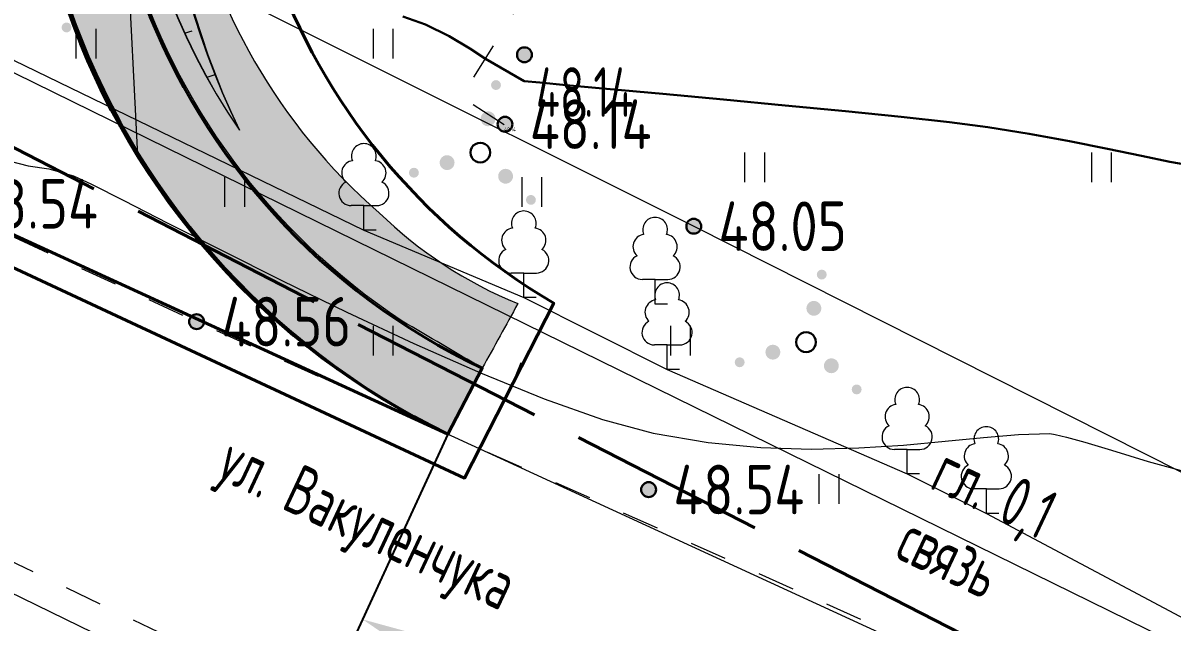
# Model space of a CAD drawing. Extents: x 1098675 to 1099684, y 381052 to 381453.
# Drawn here: x 1099168.72 to 1099191.92, y 381156.61 to 381168.72 of the extents above; entities that cross this region are included whole.
import ezdxf
from ezdxf.enums import TextEntityAlignment as Align

# ---------------------------------------------------------------- set-up
doc = ezdxf.new("R2010")
doc.units = 0
doc.header["$MEASUREMENT"] = 0
doc.set_wipeout_variables(frame=1)
doc.header["$PDMODE"] = 34
doc.header["$PDSIZE"] = -1
doc.linetypes.add('500_122_1_1', pattern=[10, 8, -2])
doc.linetypes.add('500_189_2', pattern=[3, 1.5, -1.5])
doc.layers.get('Defpoints').update_dxf_attribs({"color": 252, "linetype": 'CONTINUOUS'})
for name, color, linetype, lineweight in [('ГП', 7, 'CONTINUOUS', 20), ('ГП-ВП вар.1', 7, 'CONTINUOUS', 0), ('ГП-площади', 252, 'CONTINUOUS', 0), ('ГП_БЛАГОУСТРОЙСТВО_озеленение', 73, 'CONTINUOUS', 5), ('ГП_БЛАГОУСТРОЙСТВО_проезд', 7, 'CONTINUOUS', 40), ('ГП_ГРАНИЦА_проект работ', 12, 'МИП_Граница_работ', 40), ('ГП_ТЕКСТ_размеры', 7, 'CONTINUOUS', 5), ('Съемка', 253, 'CONTINUOUS', 20)]:
    doc.layers.add(name, color=color, linetype=linetype, lineweight=lineweight)
doc.layers.add('С_ВЫСОТА', color=252, linetype='CONTINUOUS')
doc.styles.add('TOPO_D431', font='GOST2304A.ttf')
doc.styles.add('txt', font='GOST2304A.ttf')
doc.styles.add('ГОСТ', font='GOST2304A.ttf', dxfattribs={"height": 2.5})
doc.linetypes.add('500_132_1', pattern='A,4,[3,Topography.shx,S=2.5,R=0,X=0,Y=0],4,-2', length=10)
doc.linetypes.add('g5_119_1', pattern='A,4,-1,[31,GUGK_2005.shx,S=0.1,R=0,X=0,Y=0],0.35,[31,GUGK_2005.shx,S=0.08,R=0,X=0,Y=0],3.3,[31,GUGK_2005.shx,S=0.08,R=180,X=0,Y=0],0.35,[31,GUGK_2005.shx,S=0.1,R=180,X=0,Y=0],-1', length=10)
doc.linetypes.add('ЗАБ сетка', pattern='A,2.5,["<",txt,S=1.2,R=90,X=0,Y=0],5,[">",txt,S=1.2,R=90,X=0,Y=-0.6],2.5', length=10)
doc.linetypes.add('КОНТУР', pattern='A,0,-0.5,[133,ltypeshp.shx,S=0.05,R=0,X=-0.5,Y=0],-0.5', length=1)
doc.linetypes.add('МИП_Граница_работ', pattern='A,10,-1.197667,[133,ltypeshp,S=0.35,R=0,X=0,Y=0],-0.044784,[133,ltypeshp,S=0.3,R=0,X=0,Y=0],-0.054403,[133,ltypeshp,S=0.24,R=0,X=0,Y=0],-0.071522,[133,ltypeshp,S=0.17,R=0,X=0,Y=0],-0.071361,[133,ltypeshp,S=0.1,R=0,X=0,Y=0],-1.662597,[133,ltypeshp,S=0.35,R=0,X=0,Y=0],-0.044784,[133,ltypeshp,S=0.3,R=0,X=0,Y=0],-0.054403,[133,ltypeshp,S=0.24,R=0,X=0,Y=0],-0.071522,[133,ltypeshp,S=0.17,R=0,X=0,Y=0],-0.071361,[133,ltypeshp,S=0.1,R=0,X=0,Y=0],-1.655597', length=15.000001)
doc.dimstyles.new('ISO-25', dxfattribs={"dimtxt": 1.5, "dimasz": 1.5, "dimexe": 1.25, "dimexo": 0, "dimtad": 1, "dimtxsty": 'TOPO_D431', "dimcen": 2.5, "dimazin": 0, "dimtfac": 1, "dimtmove": 0, "dimatfit": 3, "dimfxl": 1, "dimarcsym": 0})

# ---------------------------------------------------------------- blocks, each defined once
blk = doc.blocks.new('*D195')
at = {"layer": 'Defpoints', "color": 0, "linetype": 'Continuous', "lineweight": 60, "transparency": 16777216}
for p in [(1099222.661, 381303.002), (1099161.626, 381172.542), (1099158.899, 381170.684), (1099158.183, 381169.199), (1099167.214, 381166.677)]:
    blk.add_point(p, dxfattribs=at)
at = {"layer": 'ГП_ТЕКСТ_размеры', "color": 0, "linetype": 'Continuous', "lineweight": -2, "transparency": 16777216}
blk.add_arc((1099158.899, 381170.684), 3.3, 0.5443, 37.9984, dxfattribs=at)
at = {"layer": 'ГП_ТЕКСТ_размеры', "color": 0, "linetype": 'Continuous', "lineweight": 60, "transparency": 16777216}
for points in [[(1099161.342, 381172.521), (1099161.656, 381172.91), (1099160.331, 381173.656)], [(1099162.442, 381170.66), (1099161.955, 381170.769), (1099161.871, 381169.251)]]:
    blk.add_solid(points, dxfattribs=at)
at = {"layer": 'ГП_ТЕКСТ_размеры', "color": 0, "linetype": 'Continuous', "lineweight": 30, "transparency": 16777216, "insert": (1099163.479, 381172.078), "char_height": 1.5, "attachment_point": 5, "rotation": 286.9261, "style": 'TOPO_D431'}
blk.add_mtext('90,00°', dxfattribs=at)
blk = doc.blocks.new('*D196')
at = {"layer": 'Defpoints', "color": 0, "linetype": 'Continuous', "lineweight": 60, "transparency": 16777216}
for p in [(1099177.302, 381160.408), (1099175.579, 381156.668), (1099216.745, 381142.233)]:
    blk.add_point(p, dxfattribs=at)
at = {"layer": 'ГП_ТЕКСТ_размеры', "color": 0, "linetype": 'Continuous', "lineweight": -2, "transparency": 16777216}
for p, q in [((1099177.302, 381160.408), (1099175.055, 381155.532)), ((1099213.659, 381139.12), (1099176.941, 381156.04)), ((1099216.745, 381142.233), (1099214.498, 381137.357))]:
    blk.add_line(p, q, dxfattribs=at)
at = {"layer": 'ГП_ТЕКСТ_размеры', "color": 0, "linetype": 'Continuous', "lineweight": 60, "transparency": 16777216}
for points in [[(1099177.045, 381156.267), (1099176.836, 381155.813), (1099175.579, 381156.668)], [(1099213.764, 381139.347), (1099213.555, 381138.893), (1099215.021, 381138.493)]]:
    blk.add_solid(points, dxfattribs=at)
at = {"layer": 'ГП_ТЕКСТ_размеры', "color": 0, "linetype": 'Continuous', "transparency": 16777216, "insert": (1099195.923, 381148.932), "char_height": 1.5, "attachment_point": 5, "rotation": 335.2601, "style": 'TOPO_D431'}
blk.add_mtext('43,43', dxfattribs=at)
blk = doc.blocks.new('откос 7')
at = {"layer": 'ГП', "color": 7, "linetype": 'Continuous', "lineweight": 20, "elevation": 0.466}
for points in [[(1099162.826, 381303.702), (1099162.979, 381303.749)], [(1099163.278, 381302.812), (1099163.444, 381302.868)]]:
    blk.add_lwpolyline(points, dxfattribs=at)
at = {"layer": 'ГП', "color": 7, "linetype": 'Continuous', "lineweight": 20}
for centre, radius, start, end in [((1099174.633, 381309.12, 0.466), 12.997, 154.0633, 214.5948), ((1099177.796, 381308.442, -265.307), 15.397, 157.1154, 205.7999)]:
    blk.add_arc(centre, radius, start, end, dxfattribs=at)
blk = doc.blocks.new('Съемка')
at = {"layer": 'Съемка', "linetype": 'Continuous', "lineweight": -2}
h = blk.add_hatch(color=8, dxfattribs=at)
edge = h.paths.add_edge_path()
edge.add_arc((1099171.965, 381168.076), 0.1, 0, 360)
edge = h.paths.add_edge_path()
edge.add_arc((1099171.259, 381170.396), 0.1, 0, 360)
edge = h.paths.add_edge_path()
edge.add_arc((1099169.603, 381168.625), 0.1, 0, 360)
h = blk.add_hatch(color=8, dxfattribs=at)
edge = h.paths.add_edge_path()
edge.add_arc((1099171.101, 381169.714), 0.15, 0, 360)
edge = h.paths.add_edge_path()
edge.add_arc((1099170.273, 381168.829), 0.15, 0, 360)
edge = h.paths.add_edge_path()
edge.add_arc((1099171.453, 381168.554), 0.15, 0, 360)
h = blk.add_hatch(color=8, dxfattribs=at)
h.dxf.hatch_style = 1
edge = h.paths.add_edge_path()
edge.add_arc((1099178.848, 381168.073), 0.15, 0, 360)
h = blk.add_hatch(color=8, dxfattribs=at)
h.dxf.hatch_style = 1
edge = h.paths.add_edge_path()
edge.add_arc((1099178.454, 381166.67), 0.15, 0, 360)
h = blk.add_hatch(color=8, dxfattribs=at)
h.dxf.hatch_style = 1
edge = h.paths.add_edge_path()
edge.add_arc((1099178.454, 381166.67), 0.15, 0, 360)
h = blk.add_hatch(color=8, dxfattribs=at)
h.dxf.hatch_style = 1
edge = h.paths.add_edge_path()
edge.add_arc((1099178.454, 381166.67), 0.15, 0, 360)
h = blk.add_hatch(color=8, dxfattribs=at)
h.dxf.hatch_style = 1
edge = h.paths.add_edge_path()
edge.add_arc((1099182.266, 381164.61), 0.15, 0, 360)
h = blk.add_hatch(color=8, dxfattribs=at)
h.dxf.hatch_style = 1
edge = h.paths.add_edge_path()
edge.add_arc((1099172.228, 381162.682), 0.15, 0, 360)
h = blk.add_hatch(color=8, dxfattribs=at)
h.dxf.hatch_style = 1
edge = h.paths.add_edge_path()
edge.add_arc((1099181.354, 381159.29), 0.15, 0, 360)
at = {"layer": 'Съемка', "color": 8, "linetype": 'Continuous', "lineweight": 20}
for p, q in [((1099183.3, 381165.5), (1099183.3, 381166.1)), ((1099183.7, 381165.5), (1099183.7, 381166.1)), ((1099190.3, 381165.5), (1099190.3, 381166.1)), ((1099190.3, 381165.5), (1099190.3, 381166.1)), ((1099190.3, 381165.5), (1099190.3, 381166.1)), ((1099190.7, 381165.5), (1099190.7, 381166.1)), ((1099190.7, 381165.5), (1099190.7, 381166.1)), ((1099190.7, 381165.5), (1099190.7, 381166.1))]:
    blk.add_line(p, q, dxfattribs=at)
at = {"layer": 'Съемка', "color": 8, "linetype": '500_189_2', "ltscale": 0.5, "flags": 128}
blk.add_lwpolyline([(1099178.441, 381166.657), (1099177.58, 381167.215), (1099187.076, 381182.651), (1099198.563, 381201.384), (1099209.793, 381222.879), (1099218.098, 381238.769), (1099227.088, 381255.984), (1099235.393, 381271.874), (1099244.576, 381289.449), (1099266.178, 381277.596), (1099291.368, 381263.774), (1099301.75, 381258.19)], dxfattribs=at)
at = {"layer": 'Съемка', "color": 8, "flags": 128}
blk.add_lwpolyline([(1099189.453, 381160.425), (1099189.562, 381160.404), (1099189.792, 381160.35), (1099190.161, 381160.248), (1099190.698, 381160.083), (1099191.439, 381159.856), (1099192.256, 381159.638)], dxfattribs=at)
at = {"layer": 'Съемка', "color": 8, "linetype": '500_132_1', "ltscale": 0.5, "flags": 128}
blk.add_lwpolyline([(1099228.362, 381140.059), (1099211.017, 381148.004), (1099203.987, 381150.288), (1099122.506, 381190.334)], dxfattribs=at)
at = {"layer": 'Съемка', "color": 8, "lineweight": 30, "ltscale": 0.5, "flags": 128}
for points in [[(1099176.391, 381168.847), (1099176.851, 381168.687), (1099177.325, 381168.449), (1099177.745, 381168.198), (1099178.058, 381167.992)], [(1099178.058, 381167.992), (1099178.845, 381167.543), (1099179.157, 381167.513), (1099179.69, 381167.462), (1099180.503, 381167.387), (1099181.643, 381167.282), (1099182.865, 381167.169), (1099184.112, 381167.051), (1099185.327, 381166.933), (1099186.452, 381166.817), (1099187.429, 381166.709), (1099188.201, 381166.611), (1099189.037, 381166.479), (1099189.854, 381166.328), (1099190.621, 381166.173), (1099191.306, 381166.029), (1099191.88, 381165.911), (1099192.311, 381165.835)]]:
    blk.add_lwpolyline(points, dxfattribs=at)
at = {"layer": 'Съемка', "color": 8, "linetype": '500_122_1_1', "lineweight": 40, "ltscale": 0.5, "flags": 128}
blk.add_lwpolyline([(1099227.981, 381135.682), (1099160.422, 381170.365), (1099128.223, 381185.988)], dxfattribs=at)
at = {"layer": 'Съемка', "color": 8, "linetype": '500_189_2', "ltscale": 0.5, "flags": 128}
for points in [[(1099127.562, 381182.974), (1099150.453, 381172.748), (1099167.093, 381165.062), (1099172.228, 381162.682), (1099193.85, 381152.992), (1099206.408, 381147.072), (1099216.745, 381142.233, 0.023125), (1099222.85, 381140.559)], [(1099213.372, 381133.911, 0.016842), (1099209.611, 381138.606), (1099208.971, 381139.247), (1099198.597, 381144.285), (1099186.273, 381149.338), (1099177.546, 381153.484), (1099164.859, 381159.582), (1099141.557, 381171.17), (1099125.341, 381178.875)]]:
    blk.add_lwpolyline(points, format="xyb", dxfattribs=at)
at = {"layer": 'Съемка', "color": 8, "linetype": 'g5_119_1', "flags": 128}
blk.add_lwpolyline([(1099215.912, 381151.115), (1099200.716, 381141.46), (1099118.993, 381181.382)], dxfattribs=at)
at = {"layer": 'Съемка', "color": 8, "ltscale": 0.5, "flags": 128}
blk.add_lwpolyline([(1099168.437, 381165.93), (1099168.826, 381165.833), (1099169.242, 381165.768), (1099169.742, 381165.628), (1099170.107, 381165.46), (1099170.759, 381165.131), (1099171.65, 381164.675), (1099172.731, 381164.124), (1099173.951, 381163.513), (1099175.262, 381162.874), (1099176.613, 381162.241), (1099177.957, 381161.647), (1099179.243, 381161.125), (1099180.422, 381160.709), (1099181.445, 381160.431), (1099182.557, 381160.241), (1099183.623, 381160.139), (1099184.638, 381160.109), (1099185.599, 381160.132), (1099186.502, 381160.19), (1099187.343, 381160.267), (1099188.117, 381160.343), (1099188.822, 381160.402), (1099189.453, 381160.425)], dxfattribs=at)
at = {"layer": 'Съемка', "color": 8, "linetype": 'ЗАБ сетка', "lineweight": 9, "ltscale": 0.5, "flags": 128}
blk.add_lwpolyline([(1099167.439, 381172.027), (1099182.266, 381164.61), (1099196.665, 381157.347), (1099201.611, 381154.105), (1099207.51, 381151.396), (1099214.509, 381153.324)], dxfattribs=at)
at = {"layer": 'Съемка', "color": 8, "linetype": 'КОНТУР', "flags": 128}
blk.add_lwpolyline([(1099168.621, 381171.398), (1099168.059, 381169.358), (1099168.532, 381167.968), (1099175.606, 381164.529), (1099178.834, 381163.168), (1099181.727, 381161.716), (1099186.574, 381159.605), (1099188.173, 381158.81), (1099201.661, 381151.629), (1099204.287, 381150.937), (1099208.236, 381149.443), (1099213.086, 381149.088), (1099216.831, 381150.114)], dxfattribs=at)
at = {"layer": 'Съемка', "color": 8, "linetype": 'Continuous', "lineweight": 20}
for points in [[(1099169.8, 381168), (1099169.8, 381168.6)], [(1099170.2, 381168), (1099170.2, 381168.6)], [(1099175.8, 381168), (1099175.8, 381168.6)], [(1099176.2, 381168), (1099176.2, 381168.6)], [(1099172.8, 381165), (1099172.8, 381165.6)], [(1099173.2, 381165), (1099173.2, 381165.6)], [(1099178.8, 381165), (1099178.8, 381165.6)], [(1099179.2, 381165), (1099179.2, 381165.6)], [(1099175.8, 381162), (1099175.8, 381162.6)], [(1099176.2, 381162), (1099176.2, 381162.6)], [(1099181.8, 381162), (1099181.8, 381162.6)], [(1099182.2, 381162), (1099182.2, 381162.6)], [(1099184.8, 381159), (1099184.8, 381159.6)], [(1099185.2, 381159), (1099185.2, 381159.6)]]:
    blk.add_lwpolyline(points, dxfattribs=at)
at = {"layer": 'Съемка', "color": 8, "linetype": 'Continuous', "lineweight": 20, "flags": 128}
for points in [[(1099175.606, 381165.026), (1099175.863, 381165.026, 0.798042), (1099175.971, 381165.502, 0.636328), (1099175.837, 381165.934, 0.533064), (1099175.606, 381166.279, 0.533064), (1099175.375, 381165.934, 0.636328), (1099175.241, 381165.502, 0.798042), (1099175.349, 381165.026)], [(1099178.834, 381163.665), (1099179.091, 381163.665, 0.798042), (1099179.199, 381164.141, 0.636328), (1099179.065, 381164.573, 0.533064), (1099178.834, 381164.918, 0.533064), (1099178.603, 381164.573, 0.636328), (1099178.469, 381164.141, 0.798042), (1099178.577, 381163.665)], [(1099181.485, 381163.536), (1099181.742, 381163.536, 0.798042), (1099181.85, 381164.012, 0.636328), (1099181.716, 381164.444, 0.533064), (1099181.485, 381164.789, 0.533064), (1099181.254, 381164.444, 0.636328), (1099181.12, 381164.012, 0.798042), (1099181.228, 381163.536)], [(1099181.727, 381162.213), (1099181.984, 381162.213, 0.798042), (1099182.092, 381162.689, 0.636328), (1099181.958, 381163.121, 0.533064), (1099181.727, 381163.466, 0.533064), (1099181.496, 381163.121, 0.636328), (1099181.362, 381162.689, 0.798042), (1099181.47, 381162.213)], [(1099186.574, 381160.102), (1099186.831, 381160.102, 0.798042), (1099186.939, 381160.578, 0.636328), (1099186.805, 381161.01, 0.533064), (1099186.574, 381161.355, 0.533064), (1099186.343, 381161.01, 0.636328), (1099186.209, 381160.578, 0.798042), (1099186.317, 381160.102)], [(1099188.173, 381159.307), (1099188.43, 381159.307, 0.798042), (1099188.538, 381159.783, 0.636328), (1099188.404, 381160.215, 0.533064), (1099188.173, 381160.56, 0.533064), (1099187.942, 381160.215, 0.636328), (1099187.808, 381159.783, 0.798042), (1099187.916, 381159.307)]]:
    blk.add_lwpolyline(points, format="xyb", dxfattribs=at)
for points in [[(1099175.606, 381165.026), (1099175.349, 381165.026)], [(1099175.856, 381164.529), (1099175.606, 381164.529), (1099175.606, 381165.026)], [(1099178.834, 381163.665), (1099178.577, 381163.665)], [(1099179.084, 381163.168), (1099178.834, 381163.168), (1099178.834, 381163.665)], [(1099181.485, 381163.536), (1099181.228, 381163.536)], [(1099181.735, 381163.039), (1099181.485, 381163.039), (1099181.485, 381163.536)], [(1099181.727, 381162.213), (1099181.47, 381162.213)], [(1099181.977, 381161.716), (1099181.727, 381161.716), (1099181.727, 381162.213)], [(1099186.574, 381160.102), (1099186.317, 381160.102)], [(1099186.824, 381159.605), (1099186.574, 381159.605), (1099186.574, 381160.102)], [(1099188.173, 381159.307), (1099187.916, 381159.307)], [(1099188.423, 381158.81), (1099188.173, 381158.81), (1099188.173, 381159.307)]]:
    blk.add_lwpolyline(points, dxfattribs=at)
for points in [[(1099182.116, 381164.61, 1), (1099182.416, 381164.61, 1)], [(1099172.078, 381162.682, 1), (1099172.378, 381162.682, 1)], [(1099181.204, 381159.29, 1), (1099181.504, 381159.29, 1)]]:
    blk.add_lwpolyline(points, format="xyb", close=True, dxfattribs=at)
at = {"layer": 'Съемка', "color": 8, "linetype": 'Continuous', "lineweight": -2}
blk.add_lwpolyline([(1099178.6, 381161.386), (1099178.788, 381161.849)], dxfattribs=at)
for centre in [(1099178.848, 381168.073), (1099178.454, 381166.67), (1099178.454, 381166.67), (1099178.454, 381166.67), (1099182.266, 381164.61), (1099172.228, 381162.682), (1099181.354, 381159.29)]:
    blk.add_circle(centre, 0.15, dxfattribs=at)
at = {"layer": 'Съемка', "color": 8, "lineweight": 30, "style": 'ГОСТ', "width": 0.8}
blk.add_text('48.14', height=1, dxfattribs=at).set_placement((1099179.079, 381166.82))
at = {"layer": 'Съемка', "color": 8, "linetype": 'Continuous', "lineweight": 30, "style": 'ГОСТ'}
for s, p in [('48.14', (1099178.954, 381166.17)), ('48.54', (1099167.593, 381164.562)), ('48.05', (1099182.766, 381164.11)), ('48.56', (1099172.728, 381162.182)), ('48.54', (1099181.854, 381158.79))]:
    blk.add_text(s, height=1, dxfattribs=at).set_placement(p)
at = {"layer": 'Съемка', "color": 8, "style": 'ГОСТ', "width": 0.8}
blk.add_text('ул. Вакуленчука', height=1, rotation=334.9044, dxfattribs=at).set_placement((1099172.803, 381159.993), align=Align.MIDDLE_LEFT)
at = {"layer": 'Съемка', "color": 8, "linetype": '500_132_1', "ltscale": 0.5, "style": 'ГОСТ', "width": 0.8}
for s, p in [('гл. 0,1', (1099186.998, 381159.329)), ('связь', (1099186.292, 381157.929))]:
    blk.add_text(s, height=1, rotation=334.8245, dxfattribs=at).set_placement(p)
at = {"color": 8, "linetype": 'Continuous', "lineweight": -2}
for points in [[(1099178.156, 381166.098), (1099178.149, 381166.15), (1099178.129, 381166.198), (1099178.097, 381166.24), (1099178.056, 381166.271), (1099178.008, 381166.291), (1099177.956, 381166.298), (1099177.904, 381166.291), (1099177.856, 381166.271), (1099177.815, 381166.24), (1099177.783, 381166.198), (1099177.763, 381166.15), (1099177.756, 381166.098), (1099177.763, 381166.046), (1099177.783, 381165.998), (1099177.815, 381165.957), (1099177.856, 381165.925), (1099177.904, 381165.905), (1099177.956, 381165.898), (1099178.008, 381165.905), (1099178.056, 381165.925), (1099178.097, 381165.957), (1099178.129, 381165.998), (1099178.149, 381166.046)], [(1099184.733, 381162.269), (1099184.726, 381162.321), (1099184.706, 381162.369), (1099184.674, 381162.411), (1099184.633, 381162.442), (1099184.585, 381162.462), (1099184.533, 381162.469), (1099184.481, 381162.462), (1099184.433, 381162.442), (1099184.391, 381162.411), (1099184.36, 381162.369), (1099184.34, 381162.321), (1099184.333, 381162.269), (1099184.34, 381162.217), (1099184.36, 381162.169), (1099184.391, 381162.128), (1099184.433, 381162.096), (1099184.481, 381162.076), (1099184.533, 381162.069), (1099184.585, 381162.076), (1099184.633, 381162.096), (1099184.674, 381162.128), (1099184.706, 381162.169), (1099184.726, 381162.217)]]:
    blk.add_wipeout(points, dxfattribs=at).dxf.layer = 'Съемка'
at = {"layer": 'Съемка', "linetype": 'Continuous', "lineweight": -2}
h = blk.add_hatch(color=8, dxfattribs=at)
edge = h.paths.add_edge_path()
edge.add_arc((1099178.978, 381165.142), 0.1, 0, 360)
edge = h.paths.add_edge_path()
edge.add_arc((1099178.273, 381167.462), 0.1, 0, 360)
edge = h.paths.add_edge_path()
edge.add_arc((1099176.616, 381165.691), 0.1, 0, 360)
h = blk.add_hatch(color=8, dxfattribs=at)
edge = h.paths.add_edge_path()
edge.add_arc((1099178.114, 381166.78), 0.15, 0, 360)
edge = h.paths.add_edge_path()
edge.add_arc((1099177.286, 381165.895), 0.15, 0, 360)
edge = h.paths.add_edge_path()
edge.add_arc((1099178.467, 381165.62), 0.15, 0, 360)
h = blk.add_hatch(color=8, dxfattribs=at)
edge = h.paths.add_edge_path()
edge.add_arc((1099185.555, 381161.313), 0.1, 0, 360)
edge = h.paths.add_edge_path()
edge.add_arc((1099184.85, 381163.633), 0.1, 0, 360)
edge = h.paths.add_edge_path()
edge.add_arc((1099183.193, 381161.862), 0.1, 0, 360)
h = blk.add_hatch(color=8, dxfattribs=at)
edge = h.paths.add_edge_path()
edge.add_arc((1099184.691, 381162.951), 0.15, 0, 360)
edge = h.paths.add_edge_path()
edge.add_arc((1099183.863, 381162.066), 0.15, 0, 360)
edge = h.paths.add_edge_path()
edge.add_arc((1099185.044, 381161.791), 0.15, 0, 360)
at = {"layer": 'Съемка', "color": 8, "linetype": 'Continuous', "lineweight": -2, "flags": 128}
for points in [[(1099178.156, 381166.098), (1099178.149, 381166.15), (1099178.129, 381166.198), (1099178.097, 381166.24), (1099178.056, 381166.271), (1099178.008, 381166.291), (1099177.956, 381166.298), (1099177.904, 381166.291), (1099177.856, 381166.271), (1099177.815, 381166.24), (1099177.783, 381166.198), (1099177.763, 381166.15), (1099177.756, 381166.098), (1099177.763, 381166.046), (1099177.783, 381165.998), (1099177.815, 381165.957), (1099177.856, 381165.925), (1099177.904, 381165.905), (1099177.956, 381165.898), (1099178.008, 381165.905), (1099178.056, 381165.925), (1099178.097, 381165.957), (1099178.129, 381165.998), (1099178.149, 381166.046)], [(1099184.733, 381162.269), (1099184.726, 381162.321), (1099184.706, 381162.369), (1099184.674, 381162.411), (1099184.633, 381162.442), (1099184.585, 381162.462), (1099184.533, 381162.469), (1099184.481, 381162.462), (1099184.433, 381162.442), (1099184.391, 381162.411), (1099184.36, 381162.369), (1099184.34, 381162.321), (1099184.333, 381162.269), (1099184.34, 381162.217), (1099184.36, 381162.169), (1099184.391, 381162.128), (1099184.433, 381162.096), (1099184.481, 381162.076), (1099184.533, 381162.069), (1099184.585, 381162.076), (1099184.633, 381162.096), (1099184.674, 381162.128), (1099184.706, 381162.169), (1099184.726, 381162.217)]]:
    blk.add_lwpolyline(points, close=True, dxfattribs=at)

msp = doc.modelspace()

# ---------------------------------------------------------------- block references
at = {"layer": 'Съемка', "color": 6, "lineweight": 30}
msp.add_blockref('Съемка', (0, 0), dxfattribs=at)

# ---------------------------------------------------------------- next in the draw order: hatches: boundary and pattern name
at = {"layer": 'ГП_БЛАГОУСТРОЙСТВО_озеленение', "linetype": 'Continuous'}
h = msp.add_hatch(dxfattribs=at)
h.set_pattern_fill('ANSI38', color=256, scale=3)
h.set_pattern_definition([(45, (248.8861, -117.7873), (-0.26516504294, 0.26516504294), []), (135, (248.8861, -117.7873), (-0.79549512883, 0.26516504294), [0.9375, -0.5625])])
h.paths.add_polyline_path([(1099155.165, 381170.672), (1099156.839, 381169.866), (1099218.493, 381297.768), (1099216.33, 381298.81)])
edge = h.paths.add_edge_path()
edge.add_arc((1099183.797, 381173.929), 12, 153.9905, 228.9341, ccw=False)
edge.add_line((1099173.013, 381179.191), (1099228.835, 381292.782))
edge.add_line((1099228.835, 381292.782), (1099226.59, 381293.872))
edge.add_line((1099226.59, 381293.872), (1099171.657, 381179.832))
edge.add_arc((1099183.794, 381173.929), 13.497, 154.0632, 236.4795)
edge.add_arc((1099183.794, 381173.929), 13.497, 236.4788, 244.5481)
edge.add_arc((1099045.954, 381235.282), 151.138, 330.88404, 331.44895)
edge.add_arc((1099181.96, 381171.053), 8.64, 225.5905, 247.9209, ccw=False)
at = {"layer": 'ГП_БЛАГОУСТРОЙСТВО_озеленение', "linetype": 'Continuous', "lineweight": 5, "ltscale": 1.5, "true_color": 0xcd6928}
h = msp.add_hatch(dxfattribs=at)
h.set_pattern_fill('HONEY', color=32, scale=2.5)
h.set_pattern_definition([(0, (215.9848, -39.44447), (0.46875, 0.27063293868), [0.3125, -0.625]), (120, (215.9848, -39.44447), (-0.46875, 0.27063293868), [0.3125, -0.625]), (60, (215.9848, -39.44447), (1e-16, 0.541265877365), [-0.625, 0.3125])])
edge = h.paths.add_edge_path()
edge.add_arc((1099183.878, 381173.987), 15.089, 157.272, 241.0422)
edge.add_line((1099176.572, 381160.784), (1099177.287, 381160.415))
edge.add_line((1099177.287, 381160.415), (1099177.994, 381161.742))
edge.add_line((1099177.994, 381161.742), (1099176.905, 381162.384))
edge.add_arc((1099183.887, 381174.026), 13.575, 157, 239.0467, ccw=False)
edge.add_line((1099171.391, 381179.33), (1099226.567, 381293.836))
edge.add_line((1099226.567, 381293.836), (1099225.186, 381294.492))
edge.add_line((1099225.186, 381294.492), (1099169.96, 381179.817))

# ---------------------------------------------------------------- next in the draw order: linework, layer by layer
at = {"layer": 'ГП', "color": 45, "linetype": 'Continuous', "true_color": 0x9b7e46}
msp.add_line((1099177.994, 381161.742), (1099177.302, 381160.408), dxfattribs=at)
msp.add_arc((1099183.794, 381173.929), 13.497, 154.0633, 244.5488, dxfattribs=at)
at = {"layer": 'ГП-ВП вар.1', "color": 5, "linetype": 'Continuous', "lineweight": 20}
msp.add_lwpolyline([(1099171.039, 381166.041), (1099170.833, 381170.165)], dxfattribs=at)
at = {"layer": 'ГП-площади', "color": 1, "linetype": 'Continuous', "lineweight": 40}
msp.add_lwpolyline([(1099229.249, 381303.047), (1099170.317, 381180.507, 0.416949), (1099177.302, 381160.408), (1099177.302, 381160.408), (1099158.184, 381169.199), (1099222.661, 381303.002)], format="xyb", dxfattribs=at)
msp.add_lwpolyline([(1099177.302, 381160.408), (1099177.994, 381161.742, -0.401302), (1099171.362, 381179.184), (1099226.586, 381293.874), (1099225.198, 381294.532), (1099225.162, 381294.549), (1099170.317, 381180.507, 0.412674), (1099177.302, 381160.408)], format="xyb", close=True, dxfattribs=at)
at = {"layer": 'ГП-площади', "color": 1, "linetype": 'Continuous', "lineweight": 20}
msp.add_lwpolyline([(1099226.62, 381292.792), (1099172.107, 381179.615, 0.268351), (1099173.095, 381166.55, -0.219185), (1099172.772, 381179.239), (1099175.086, 381183.73), (1099178.656, 381190.89), (1099181.262, 381196.294)], format="xyb", dxfattribs=at)
at = {"layer": 'ГП_БЛАГОУСТРОЙСТВО_озеленение', "linetype": 'Continuous'}
msp.add_lwpolyline([(1099226.586, 381293.874), (1099228.834, 381292.783), (1099173.013, 381179.191, 0.33916), (1099175.914, 381164.882, 0.095469), (1099178.713, 381163.047, -0.002639), (1099177.994, 381161.742, 0.001635), (1099176.376, 381162.694, -0.35877), (1099171.362, 381179.184), (1099226.586, 381293.874)], format="xyb", close=True, dxfattribs=at)
at = {"layer": 'ГП_БЛАГОУСТРОЙСТВО_проезд', "linetype": 'Continuous'}
msp.add_lwpolyline([(1099158.183, 381169.199), (1099177.302, 381160.408)], dxfattribs=at)
msp.add_arc((1099183.797, 381173.929), 15, 153.9905, 244.3406, dxfattribs=at)
at = {"layer": 'ГП_ГРАНИЦА_проект работ', "linetype": 'МИП_Граница_работ', "ltscale": 0.4}
msp.add_lwpolyline([(1099190.569, 381245.96), (1099154.333, 381170.404), (1099177.638, 381159.522), (1099179.439, 381163.057, -0.36515), (1099173.854, 381178.786), (1099228.953, 381292.771)], format="xyb", dxfattribs=at)
at = {"layer": 'ГП_ТЕКСТ_размеры', "linetype": 'Continuous', "lineweight": 9}
msp.add_line((1099216.724, 381142.28), (1099158.183, 381169.199), dxfattribs=at)

# ---------------------------------------------------------------- next in the draw order: block references
at = {"layer": 'ГП', "color": 1, "linetype": 'Continuous', "lineweight": 20}
msp.add_blockref('откос 7', (9.161, -135.191), dxfattribs=at)

# ---------------------------------------------------------------- next in the draw order: texts
at = {"layer": 'С_ВЫСОТА', "color": 1, "style": 'TOPO_D431'}
msp.add_text('48.14', height=0.08, dxfattribs=at).set_placement((1099178.438, 381166.567), align=Align.MIDDLE_LEFT)
msp.add_text('48.14', height=0.08, dxfattribs=at).set_placement((1099178.438, 381166.567), align=Align.MIDDLE_LEFT)

# ---------------------------------------------------------------- next in the draw order: dimensions: what is measured, and where the dimension line sits
at = {"layer": 'ГП_ТЕКСТ_размеры', "color": 7, "linetype": 'Continuous', "lineweight": 30}
dim = msp.add_angular_dim_2l(base=(1099161.626, 381172.542), line1=((1099222.661, 381303.002), (1099158.183, 381169.199)), line2=((1099167.214, 381166.677), (1099158.899, 381170.684)), dimstyle='ISO-25', dxfattribs=at)
dim.commit()
dim.dimension.update_dxf_attribs({"geometry": '*D195', "text_midpoint": (1099162.056, 381171.644), "dimtype": 162})
at = {"layer": 'ГП_ТЕКСТ_размеры', "color": 7, "linetype": 'Continuous'}
dim = msp.add_aligned_dim(p1=(1099216.745, 381142.233), p2=(1099177.302, 381160.408), distance=4.118, dimstyle='ISO-25', dxfattribs=at)
dim.commit()
dim.dimension.update_dxf_attribs({"geometry": '*D196', "text_midpoint": (1099195.923, 381148.932)})

doc.saveas('drawing.dxf')
